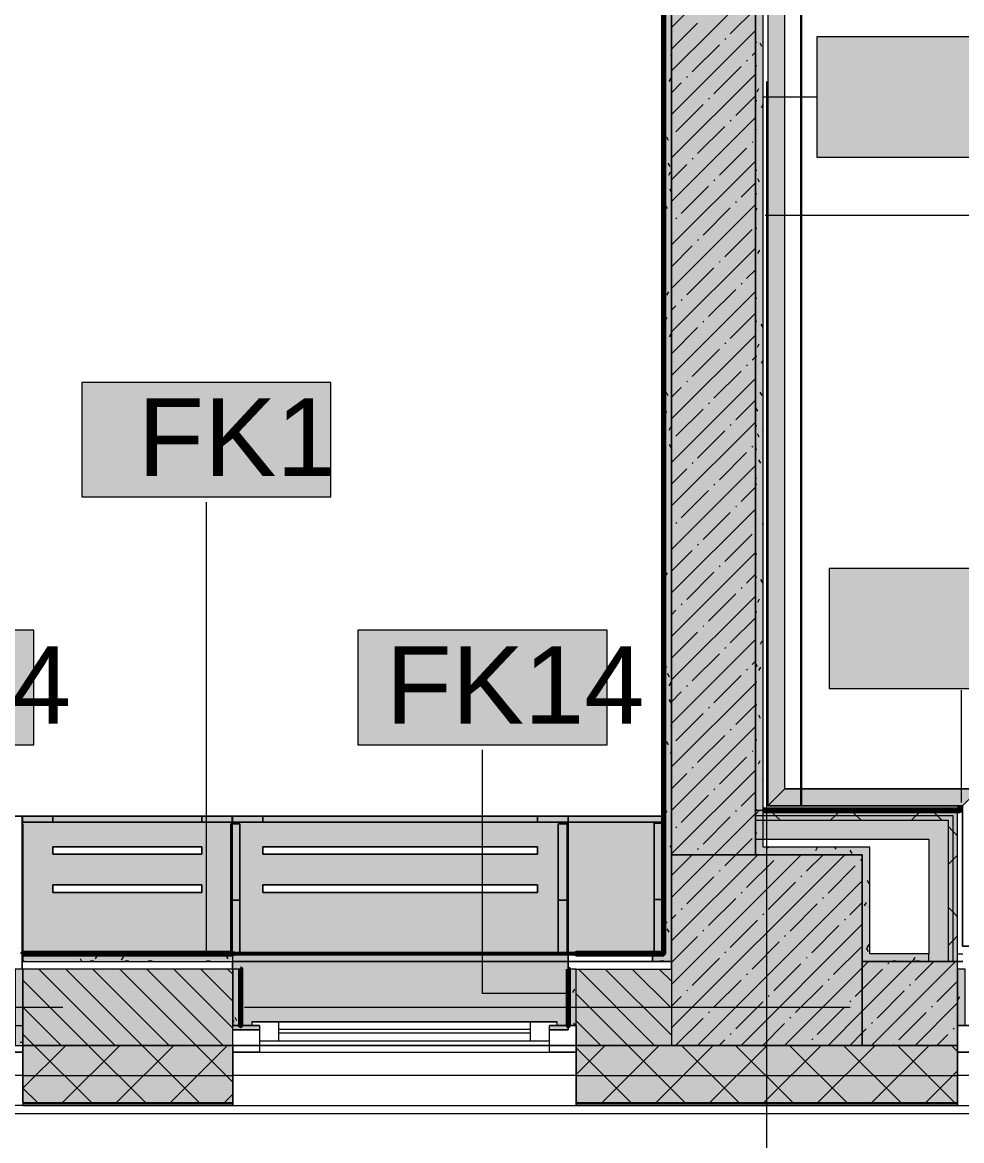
# Model space of a CAD drawing. Header units: millimetres. Extents: x -3817 to 677485, y -22715 to 103890.
# Drawn here: x 63952 to 66414, y 1562 to 4494 of the extents above; entities that cross this region are included whole.
import ezdxf

# ---------------------------------------------------------------- set-up
doc = ezdxf.new("R2010")
doc.units = ezdxf.units.MM
doc.layers.add('PDF _Геометрия', color=7, linetype='Continuous', true_color=0x1d1d1d)
doc.layers.add('PDF _Сплошная заливка', color=7, linetype='Continuous', true_color=0xffffff)
doc.layers.add('PDF _Текст', color=7, linetype='Continuous')
doc.styles.add('PDF GOST-Common', font='arial.ttf')

msp = doc.modelspace()

# ---------------------------------------------------------------- hatches: boundary and pattern name
at = {"layer": 'PDF _Сплошная заливка', "transparency": 33554559}
for points in [[(65633.3, 2051.3), (65653.3, 2051.3), (65653.3, 9591.3), (65633.3, 9591.3), (65633.3, 2052.4)], [(65653.3, 2311.3), (65873.3, 2311.3), (65873.3, 9311.3), (65653.3, 9311.3), (65653.3, 3277)], [(66390.8, 2401.9), (66390.8, 2414.3), (65873.3, 2414.3), (65873.3, 2401.9), (66378.3, 2401.9)], [(66173.3, 2311.3), (66173.3, 2331.3), (65873.3, 2331.3), (65873.3, 2311.3), (66153.3, 2311.3)], [(65653.3, 1811.3), (66153.3, 1811.3), (66153.3, 2311.3), (65653.3, 2311.3), (65653.3, 2146.7)]]:
    msp.add_hatch(color=256, dxfattribs=at).paths.add_polyline_path(points)
at = {"layer": 'PDF _Сплошная заливка', "true_color": 0xd7cdc4, "transparency": 33554559}
for points in [[(65905.8, 2439.3), (65950.8, 2484.3), (65950.8, 9233.9), (65905.8, 9278.9), (65905.8, 3277)], [(65979.1, 2439.3), (66415.8, 2439.3), (66460.8, 2484.3), (65950.8, 2484.3), (65905.8, 2439.3)]]:
    msp.add_hatch(color=254, dxfattribs=at).paths.add_polyline_path(points)
at = {"layer": 'PDF _Сплошная заливка', "true_color": 0xeae6de, "transparency": 33554559}
h = msp.add_hatch(color=254, dxfattribs=at)
h.paths.add_polyline_path([(63951.8, 2052.4), (64502, 2052.4), (64502, 2412.3), (63951.8, 2412.3), (63951.8, 2146.7)], flags=0)
h.paths.add_polyline_path([(64422, 2212.3), (64031.8, 2212.3), (64031.8, 2232.3), (64422, 2232.3)], flags=0)
h.paths.add_polyline_path([(64031.8, 2312.3), (64031.8, 2332.3), (64422, 2332.3), (64422, 2312.3)], flags=0)
h = msp.add_hatch(color=254, dxfattribs=at)
h.paths.add_polyline_path([(64502, 2052.4), (65382.3, 2052.4), (65382.3, 2412.3), (64502, 2412.3), (64502, 2146.7)], flags=0)
h.paths.add_polyline_path([(64582, 2212.3), (64582, 2232.3), (65302.5, 2232.3), (65302.5, 2212.3), (65237, 2212.3)], flags=0)
h.paths.add_polyline_path([(64582, 2312.3), (64582, 2332.3), (65302.5, 2332.3), (65302.5, 2312.3), (65237, 2312.3)], flags=0)
for points in [[(65382.3, 2052.4), (65632.3, 2052.4), (65632.3, 2412.3), (65382.3, 2412.3), (65382.3, 2146.7)], [(64524.3, 1852.3), (64573.3, 1852.3), (64573.3, 1863.3), (64553.3, 1863.3), (64553.3, 1873.4), (65353.3, 1873.4), (65353.3, 1863.3), (65333.3, 1863.3), (65333.3, 1852.3), (65382.3, 1852.3), (65382.3, 2052.4), (64503.3, 2051.3), (64503.3, 2011.3), (64524.3, 2011.3), (64523.3, 1863.3), (64503.3, 1863.3), (64503.3, 1852.3), (64523.3, 1852.3)]]:
    msp.add_hatch(color=254, dxfattribs=at).paths.add_polyline_path(points)
at = {"layer": 'PDF _Сплошная заливка', "true_color": 0xe7e7e7, "transparency": 33554559}
msp.add_hatch(color=254, dxfattribs=at).paths.add_polyline_path([(66378.3, 2351.8), (66378.3, 2401.9), (65873.3, 2401.9), (65873.3, 2351.8), (66328.3, 2351.8)])
at = {"layer": 'PDF _Сплошная заливка', "transparency": 33554559}
h = msp.add_hatch(color=256, dxfattribs=at)
h.paths.add_polyline_path([(64503.3, 2031.3), (64503.3, 2051.3), (63953.3, 2051.3), (63953.3, 2031.3), (64494.8, 2031.3)], flags=0)
h.paths.add_polyline_path([(65653.3, 2031.3), (65653.3, 2051.3), (65603.3, 2051.3), (65603.3, 2031.3)], flags=0)
h = msp.add_hatch(color=256, dxfattribs=at)
h.paths.add_polyline_path([(66153.3, 1811.3), (66403.3, 1811.3), (66403.3, 2031.3), (66153.3, 2031.3)], flags=0)
h.paths.add_polyline_path([(67303.3, 1811.3), (70903.3, 1811.3), (70903.3, 2031.3), (67303.3, 2031.3)], flags=0)
h.paths.add_polyline_path([(72103.3, 1811.3), (72103.3, 2031.3), (71803.3, 2031.3), (71803.3, 1811.3), (71916.6, 1811.3)], flags=0)
h = msp.add_hatch(color=256, dxfattribs=at)
h.paths.add_polyline_path([(65653.3, 1811.3), (65653.3, 2011.3), (65403.3, 2011.3), (65403.3, 1811.3)], flags=0)
h.paths.add_polyline_path([(53553.3, 1811.3), (53553.3, 2011.3), (52653.3, 2011.3), (52653.3, 1811.3), (53362, 1811.3)], flags=0)
h.paths.add_polyline_path([(57153.3, 1811.3), (57403.3, 1811.3), (57403.3, 2011.3), (57153.3, 2011.3), (57153.3, 1878)], flags=0)
h.paths.add_polyline_path([(64494.8, 1811.3), (64503.3, 1811.3), (64503.3, 2011.3), (63953.3, 2011.3), (63953.3, 1811.3)], flags=0)
h.paths.add_polyline_path([(59503.3, 1811.3), (60253.3, 1811.3), (60253.3, 2011.3), (59503.3, 2011.3)], flags=0)
h.paths.add_polyline_path([(61653.3, 1811.3), (61853.3, 1811.3), (61853.3, 2011.3), (61653.3, 2011.3), (61653.3, 1868.5)], flags=0)
h.paths.add_polyline_path([(50014.8, 1811.3), (50014.8, 2011.3), (49303.3, 2011.3), (49303.3, 1811.3)], flags=0)
h.paths.add_polyline_path([(52153.3, 1811.3), (52153.3, 2011.3), (52139.8, 2011.3), (52139.8, 1811.3)], flags=0)
h.paths.add_polyline_path([(48403.3, 1811.3), (48403.3, 2011.3), (48153.3, 2011.3), (48153.3, 1811.3), (48166.8, 1811.3)], flags=0)
h = msp.add_hatch(color=256, dxfattribs=at)
h.paths.add_polyline_path([(74223.3, 1661.3), (75943.3, 1661.3), (75943.3, 1811.3), (74223.3, 1811.3)], flags=0)
h.paths.add_polyline_path([(71803.3, 1661.3), (72523.3, 1661.3), (72523.3, 1811.3), (71803.3, 1811.3)], flags=0)
h.paths.add_polyline_path([(70903.3, 1661.3), (70903.3, 1811.3), (67303.3, 1811.3), (67303.3, 1661.3), (69690.1, 1661.3)], flags=0)
h.paths.add_polyline_path([(61853.3, 1661.3), (61853.3, 1811.3), (61153.3, 1811.3), (61153.3, 1661.3), (61526.1, 1661.3)], flags=0)
h.paths.add_polyline_path([(57403.3, 1661.3), (57403.3, 1811.3), (56653.3, 1811.3), (56653.3, 1661.3), (57153.3, 1661.3)], flags=0)
h.paths.add_polyline_path([(63953.3, 1661.3), (64503.3, 1661.3), (64503.3, 1811.3), (63953.3, 1811.3)], flags=0)
h.paths.add_polyline_path([(60041.7, 1661.3), (60253.3, 1661.3), (60253.3, 1811.3), (59503.3, 1811.3), (59503.3, 1661.3)], flags=0)
h.paths.add_polyline_path([(65653.3, 1661.3), (66403.3, 1661.3), (66403.3, 1811.3), (65403.3, 1811.3), (65403.3, 1661.3)], flags=0)
h.paths.add_polyline_path([(48153.3, 1661.3), (48403.3, 1661.3), (48403.3, 1811.3), (47653.3, 1811.3), (47653.3, 1661.3)], flags=0)
h.paths.add_polyline_path([(49303.3, 1661.3), (50014.8, 1661.3), (50014.8, 1811.3), (49303.3, 1811.3)], flags=0)
h.paths.add_polyline_path([(52619.9, 1661.3), (53553.3, 1661.3), (53553.3, 1811.3), (52114.8, 1811.3), (52114.8, 1661.3)], flags=0)
h.paths.add_polyline_path([(44455.9, 1661.3), (44553.3, 1661.3), (44553.3, 1811.3), (42980.8, 1811.3), (42980.8, 1661.3), (43773.3, 1661.3)], flags=0)
h.paths.add_polyline_path([(40183.3, 1661.3), (40880.8, 1661.3), (40880.8, 1811.3), (40183.3, 1811.3)], flags=0)
h.paths.add_polyline_path([(39283.3, 1661.3), (39283.3, 1811.3), (38985.9, 1811.3), (38985.9, 1661.3)], flags=0)

# ---------------------------------------------------------------- linework, layer by layer
at = {"layer": 'PDF _Геометрия', "color": 9, "lineweight": 9, "true_color": 0xc0c0c0}
for points in [[(65603.3, 2051.3), (65603.3, 2031.3), (65653.3, 2031.3), (65653.3, 2051.3), (65653.3, 9591.3), (65633.3, 9591.3), (64353.3, 9591.3), (64353.3, 9571.4), (64353.3, 9591.3), (63153.3, 9591.3)], [(65893.3, 2427.8), (65893.3, 9291.4), (66153.3, 9291.4), (66173.3, 9291.4), (66173.3, 9571.4), (66153.3, 9571.4), (66153.3, 9311.3), (65873.3, 9311.3), (65873.3, 9291.4), (65873.3, 2463.9), (65873.3, 9291.4), (65873.3, 9311.3), (65653.3, 9311.3), (65653.3, 2311.3), (65873.3, 2311.3), (66153.3, 2311.3), (66153.3, 2031.3), (66173.3, 2031.3), (66328.3, 2031.3), (66403.3, 2031.3)], [(66403.3, 2011.3), (66403.3, 2031.3), (66417.3, 2031.3), (66403.3, 2031.3), (66403.3, 2351.8), (66403.3, 2414.3), (66403.3, 2426.9), (65873.3, 2426.9), (65873.3, 2351.8), (66328.3, 2351.8), (66328.3, 2051.3), (66173.3, 2051.3), (66173.3, 2311.3), (66173.3, 2331.3), (65893.3, 2331.3), (65893.3, 2426.9)], [(63951.8, 2031.3), (64502.3, 2031.3)], [(63953.3, 1661.3), (63953.3, 1811.3), (63953.3, 1653.3), (64503.3, 1653.3), (64503.3, 1811.3), (65403.3, 1811.3), (65403.3, 2011.3), (65653.3, 2011.3), (65653.3, 2031.3), (65382.3, 2031.3), (65603.3, 2031.3), (65603.3, 2051.3), (65633.3, 2051.3)], [(63953.3, 2031.3), (63953.3, 2051.3)], [(65403.3, 1811.3), (64503.3, 1811.3), (64503.3, 1653.3), (65403.3, 1653.3), (65403.3, 1811.3), (65403.3, 1653.3), (66403.3, 1653.3), (66403.3, 1811.3), (66403.3, 2031.3), (66153.3, 2031.3), (66153.3, 1811.3), (65683.3, 1811.3)], [(65382.3, 2051.3), (65403.3, 2051.3)], [(66403.3, 2051.3), (66417.3, 2051.3)], [(64503.3, 1811.3), (64503.3, 2011.3), (63953.3, 2011.3), (63953.3, 1811.3)], [(66403.3, 1863.3), (66403.3, 1811.3), (66403.3, 1653.3), (67303.3, 1653.3), (67303.3, 1811.3), (67303.3, 1653.3), (70903.3, 1653.3), (70903.3, 1811.3), (70903.3, 1653.3), (71803.3, 1653.3), (71803.3, 1811.3), (71803.3, 1653.3), (72523.3, 1653.3), (72523.3, 1811.3), (72523.3, 1631.4), (38518.4, 1631.4)], [(63953.3, 1653.3), (61853.3, 1653.3)]]:
    msp.add_lwpolyline(points, dxfattribs=at)
at = {"layer": 'PDF _Геометрия', "color": 231, "lineweight": 70, "true_color": 0xff80c0}
for points in [[(65632.3, 9570.4), (65632.3, 2052.4), (65403.3, 2052.4), (65403.3, 2051.3), (65633.3, 2051.3)], [(65893.3, 2426.9), (66408.8, 2426.9), (66408.8, 2427.8), (65893.3, 2427.8)]]:
    msp.add_lwpolyline(points, dxfattribs=at)
at = {"layer": 'PDF _Геометрия', "color": 231, "lineweight": 9, "true_color": 0xff80c0}
for points in [[(65633.3, 2051.3), (65633.3, 2052.4), (65633.3, 9571.4), (65632.3, 9571.4)], [(65893.3, 2427.8), (65893.3, 2426.9)]]:
    msp.add_lwpolyline(points, dxfattribs=at)
at = {"layer": 'PDF _Геометрия', "color": 7, "lineweight": 9}
for points in [[(65633.3, 9571.4), (65633.3, 2052.4)], [(66460.8, 2484.3), (65950.8, 2484.3), (65950.8, 9233.9), (65905.8, 9278.9), (65905.8, 2439.3), (66415.8, 2439.3)], [(65950.8, 2484.3), (65950.8, 9233.9), (66230.8, 9233.9), (66185.8, 9278.9), (65905.8, 9278.9), (65905.8, 2439.3)], [(65893.3, 4298.5), (66034.5, 4298.5)], [(65898.8, 3988.3), (66957.5, 3988.3)], [(64434.2, 2051.9), (64434.2, 3235.6)], [(66413.5, 2447.8), (66413.5, 2742.5)], [(65376.5, 1947.5), (65157.9, 1947.5), (65157.9, 2585.8)], [(66403.8, 2439.3), (66403.8, 2427.8), (66415.8, 2427.8)], [(65873.3, 2414.3), (66390.8, 2414.3), (66390.8, 2401.9), (66390.8, 2351.8), (66390.8, 2031.3)], [(65873.3, 2401.9), (66378.3, 2401.9), (66378.3, 2351.8), (66378.3, 2031.3)], [(66328.3, 2031.3), (66328.3, 2051.3)], [(63953.3, 1732.3), (64503.3, 1732.3)], [(65403.3, 1732.3), (66403.3, 1732.3)], [(63953.3, 1661.3), (64503.3, 1661.3)], [(63953.3, 1658.4), (64503.3, 1658.4)], [(65403.3, 1661.3), (66403.3, 1661.3)], [(65403.3, 1658.4), (66403.3, 1658.4)]]:
    msp.add_lwpolyline(points, dxfattribs=at)
at = {"layer": 'PDF _Геометрия', "color": 231, "lineweight": 30, "true_color": 0xff80c0}
msp.add_lwpolyline([(67303.3, 2156.3), (68508.3, 2156.3), (68508.3, 5551.3), (67203.3, 5551.3), (67203.3, 9471.3), (66273.3, 9471.3), (66273.3, 9191.4), (65993.3, 9191.4), (65993.3, 2437.9)], dxfattribs=at)
at = {"layer": 'PDF _Геометрия', "lineweight": 9}
for points in [[(65653.3, 4480.2), (65873.3, 4700.2)], [(65653.3, 4366.2), (65873.3, 4586.2)], [(65807.3, 4463.2), (65873.3, 4529.1)], [(65653.3, 4423.2), (65721.8, 4491.7)], [(65653.3, 4252.1), (65873.3, 4472.1)], [(65707.5, 4363.4), (65778.8, 4434.7)], [(65793.1, 4448.9), (65795.4, 4451.3)], [(65864.4, 4406.2), (65873.3, 4415.1)], [(65764.6, 4306.4), (65835.8, 4377.7)], [(65850.1, 4391.9), (65852.5, 4394.3)], [(65653.3, 4138.1), (65873.3, 4358.1)], [(65693.3, 4349.2), (65695.6, 4351.5)], [(65653.3, 4309.1), (65679, 4334.9)], [(65750.3, 4292.1), (65752.7, 4294.5)], [(65821.6, 4249.4), (65873.3, 4301)], [(65664.8, 4206.6), (65736, 4277.9)], [(65653.3, 4024), (65873.3, 4244)], [(65807.3, 4235.1), (65809.7, 4237.5)], [(65721.8, 4149.6), (65793.1, 4220.8)], [(65778.8, 4092.5), (65850.1, 4163.8)], [(65864.4, 4178.1), (65866.7, 4180.4)], [(65707.5, 4135.3), (65709.9, 4137.7)], [(65653.3, 3910), (65873.3, 4130)], [(65653.3, 4081), (65693.3, 4121.1)], [(65764.6, 4078.3), (65766.9, 4080.7)], [(65679, 3992.7), (65750.3, 4064)], [(65835.8, 4035.5), (65873.3, 4072.9)], [(65821.6, 4021.3), (65824, 4023.6)], [(65653.3, 3795.9), (65873.3, 4015.9)], [(65736, 3935.7), (65807.3, 4007)], [(65664.8, 3978.5), (65667.1, 3980.9)], [(65793.1, 3878.7), (65864.4, 3950)], [(65653.3, 3852.9), (65707.5, 3907.2)], [(65653.3, 3681.9), (65873.3, 3901.9)], [(65721.8, 3921.5), (65724.2, 3923.8)], [(65693.3, 3778.9), (65764.6, 3850.2)], [(65778.8, 3864.4), (65781.2, 3866.8)], [(65850.1, 3821.7), (65873.3, 3844.8)], [(65653.3, 3567.8), (65873.3, 3787.8)], [(65750.3, 3721.9), (65821.6, 3793.2)], [(65835.8, 3807.4), (65838.2, 3809.8)], [(65679, 3764.7), (65681.4, 3767)], [(65653.3, 3738.9), (65664.8, 3750.4)], [(65807.3, 3664.9), (65873.3, 3730.8)], [(65736, 3707.6), (65738.4, 3710)], [(65653.3, 3624.8), (65721.8, 3693.4)], [(65653.3, 3453.8), (65873.3, 3673.8)], [(65707.5, 3565.1), (65778.8, 3636.3)], [(65793.1, 3650.6), (65795.4, 3653)], [(65864.4, 3607.8), (65873.3, 3616.7)], [(65764.6, 3508), (65835.8, 3579.3)], [(65850.1, 3593.6), (65852.5, 3595.9)], [(65653.3, 3339.7), (65873.3, 3559.7)], [(65693.3, 3550.8), (65695.6, 3553.2)], [(65653.3, 3510.8), (65679, 3536.6)], [(65750.3, 3493.8), (65752.7, 3496.2)], [(65821.6, 3451), (65873.3, 3502.7)], [(65664.8, 3408.2), (65736, 3479.5)], [(65653.3, 3225.7), (65873.3, 3445.7)], [(65807.3, 3436.8), (65809.7, 3439.1)], [(65721.8, 3351.2), (65793.1, 3422.5)], [(65864.4, 3379.7), (65866.7, 3382.1)], [(65778.8, 3294.2), (65850.1, 3365.5)], [(65653.3, 3111.6), (65873.3, 3331.6)], [(65653.3, 3282.7), (65693.3, 3322.7)], [(65707.5, 3337), (65709.9, 3339.3)], [(65679, 3194.4), (65750.3, 3265.7)], [(65764.6, 3279.9), (65766.9, 3282.3)], [(65835.8, 3237.2), (65873.3, 3274.6)], [(65821.6, 3222.9), (65824, 3225.3)], [(65653.3, 2997.6), (65873.3, 3217.6)], [(65736, 3137.4), (65807.3, 3208.7)], [(65664.8, 3180.1), (65667.1, 3182.5)], [(65793.1, 3080.4), (65864.4, 3151.6)], [(65653.3, 3054.6), (65707.5, 3108.9)], [(65721.8, 3123.1), (65724.2, 3125.5)], [(65653.3, 2883.5), (65873.3, 3103.5)], [(65693.3, 2980.6), (65764.6, 3051.8)], [(65778.8, 3066.1), (65781.2, 3068.5)], [(65850.1, 3023.3), (65873.3, 3046.5)], [(65750.3, 2923.5), (65821.6, 2994.8)], [(65835.8, 3009.1), (65838.2, 3011.4)], [(65653.3, 2769.5), (65873.3, 2989.5)], [(65679, 2966.3), (65681.4, 2968.7)], [(65653.3, 2940.5), (65664.8, 2952)], [(65807.3, 2866.5), (65873.3, 2932.4)], [(65736, 2909.3), (65738.4, 2911.7)], [(65653.3, 2826.5), (65721.8, 2895)], [(65653.3, 2655.4), (65873.3, 2875.4)], [(65793.1, 2852.3), (65795.4, 2854.6)], [(65707.5, 2766.7), (65778.8, 2838)], [(65864.4, 2809.5), (65873.3, 2818.4)], [(65850.1, 2795.2), (65852.5, 2797.6)], [(65653.3, 2541.4), (65873.3, 2761.4)], [(65764.6, 2709.7), (65835.8, 2781)], [(65653.3, 2712.4), (65679, 2738.2)], [(65693.3, 2752.5), (65695.6, 2754.8)], [(65750.3, 2695.4), (65752.7, 2697.8)], [(65821.6, 2652.7), (65873.3, 2704.3)], [(65664.8, 2609.9), (65736, 2681.2)], [(65653.3, 2427.3), (65873.3, 2647.3)], [(65807.3, 2638.4), (65809.7, 2640.8)], [(65721.8, 2552.9), (65793.1, 2624.2)], [(65864.4, 2581.4), (65866.7, 2583.8)], [(65778.8, 2495.9), (65850.1, 2567.1)], [(65653.3, 2313.3), (65873.3, 2533.3)], [(65653.3, 2484.3), (65693.3, 2524.4)], [(65707.5, 2538.6), (65709.9, 2541)], [(65679, 2396.1), (65750.3, 2467.3)], [(65764.6, 2481.6), (65766.9, 2484)], [(65835.8, 2438.8), (65873.3, 2476.3)], [(65653.3, 2199.2), (65765.4, 2311.3), (65873.3, 2419.2)], [(65736, 2339), (65807.3, 2410.3)], [(65821.6, 2424.6), (65824, 2426.9)], [(65873.3, 2416.8), (65883.3, 2426.9)], [(65938, 2401.9), (65925.5, 2414.3), (65913, 2426.9)], [(66070.4, 2401.9), (66082.9, 2414.3), (66095.4, 2426.9)], [(66150.1, 2401.9), (66137.6, 2414.3), (66125.1, 2426.9)], [(66282.6, 2401.9), (66295.1, 2414.3), (66307.6, 2426.9)], [(66362.2, 2401.9), (66349.7, 2414.3), (66337.2, 2426.9)], [(65664.8, 2381.8), (65667.1, 2384.2)], [(66403.3, 2360.8), (66390.8, 2373.3), (66378.3, 2385.8)], [(65793.1, 2282), (65822.4, 2311.3), (65864.4, 2353.3)], [(65721.8, 2324.8), (65724.2, 2327.1)], [(65653.3, 2085.2), (65879.4, 2311.3)], [(65653.3, 1971.1), (65993.5, 2311.3)], [(65653.3, 1857.1), (66107.5, 2311.3)], [(65653.3, 2256.3), (65707.5, 2310.5)], [(65850.1, 2225), (65921.4, 2296.3)], [(65935.6, 2310.5), (65936.5, 2311.3)], [(66006.9, 2267.8), (66050.5, 2311.3)], [(66149.5, 2296.3), (66151.8, 2298.6)], [(66378.3, 2285.4), (66390.8, 2297.9), (66403.3, 2310.4)], [(65778.8, 2267.8), (65781.2, 2270.1)], [(66063.9, 2210.7), (66135.2, 2282)], [(65693.3, 2182.2), (65764.6, 2253.5)], [(65721.6, 1811.3), (66153.3, 2243)], [(65907.1, 2168), (65978.4, 2239.2)], [(65992.7, 2253.5), (65995, 2255.9)], [(65835.8, 2210.7), (65838.2, 2213.1)], [(65679, 2168), (65681.4, 2170.3)], [(65750.3, 2125.2), (65821.6, 2196.5)], [(65964.1, 2110.9), (66035.4, 2182.2)], [(66049.7, 2196.5), (66052.1, 2198.8)], [(66121, 2153.7), (66153.3, 2186)], [(66403.3, 2148.7), (66390.8, 2161.2), (66378.3, 2173.7)], [(65653.3, 2142.2), (65664.8, 2153.7)], [(65892.9, 2153.7), (65895.2, 2156.1)], [(66106.7, 2139.4), (66109.1, 2141.8)], [(65736, 2110.9), (65738.4, 2113.3)], [(65807.3, 2068.2), (65878.6, 2139.4)], [(65835.6, 1811.3), (66153.3, 2129)], [(66021.2, 2053.9), (66092.4, 2125.2)], [(65653.3, 2028.2), (65721.8, 2096.7)], [(65864.4, 2011.1), (65935.6, 2082.4)], [(65949.9, 2096.7), (65952.3, 2099.1)], [(66378.3, 2073.3), (66390.8, 2085.8), (66403.3, 2098.3)], [(65793.1, 2053.9), (65795.4, 2056.3)], [(66078.2, 1996.9), (66149.5, 2068.2)], [(65707.5, 1968.4), (65778.8, 2039.7)], [(65921.4, 1954.1), (65992.7, 2025.4)], [(65949.7, 1811.3), (66153.3, 2014.9), (66169.7, 2031.3)], [(66006.9, 2039.7), (66009.3, 2042)], [(66063.7, 1811.3), (66153.3, 1900.9), (66283.7, 2031.3)], [(66177.8, 1811.3), (66397.8, 2031.3)], [(66220.8, 2025.4), (66223.1, 2027.8)], [(66292, 1982.6), (66340.8, 2031.3)], [(64195, 1811.3), (63995, 2011.3)], [(64415.7, 1661.3), (64265.7, 1811.3), (64065.7, 2011.3)], [(64336.4, 1811.3), (64136.4, 2011.3)], [(64503.3, 1715.2), (64407.1, 1811.3), (64207.1, 2011.3)], [(64477.8, 1811.3), (64277.8, 2011.3)], [(64503.3, 1856.6), (64348.6, 2011.3)], [(64503.3, 1927.4), (64419.3, 2011.3)], [(64503.3, 1998.1), (64490, 2011.3)], [(65609.2, 1811.3), (65409.2, 2011.3)], [(65653.3, 1838), (65479.9, 2011.3)], [(65653.3, 1908.7), (65550.6, 2011.3)], [(65653.3, 1979.4), (65621.3, 2011.3)], [(65850.1, 1996.9), (65852.5, 1999.3)], [(66135.2, 1939.9), (66153.3, 1957.9), (66206.5, 2011.1)], [(64274.3, 1661.3), (64124.3, 1811.3), (63953.3, 1982.4)], [(65764.6, 1911.3), (65835.8, 1982.6)], [(65978.4, 1897.1), (66049.7, 1968.4)], [(66063.9, 1982.6), (66066.3, 1985)], [(66277.8, 1968.4), (66280.2, 1970.7)], [(66349.1, 1925.6), (66403.3, 1979.8)], [(65688.5, 1661.3), (65538.5, 1811.3), (65403.3, 1946.6)], [(65653.3, 1914.1), (65679, 1939.9)], [(65693.3, 1954.1), (65695.6, 1956.5)], [(65907.1, 1939.9), (65909.5, 1942.2)], [(66192.2, 1882.8), (66263.5, 1954.1)], [(64053.6, 1811.3), (63953.3, 1911.7)], [(65821.6, 1854.3), (65892.9, 1925.6)], [(66035.4, 1840.1), (66106.7, 1911.3)], [(66121, 1925.6), (66123.3, 1928)], [(66291.8, 1811.3), (66403.3, 1922.8)], [(66334.8, 1911.3), (66337.2, 1913.7)], [(65664.8, 1811.6), (65736, 1882.8)], [(65750.3, 1897.1), (65752.7, 1899.5)], [(65964.1, 1882.8), (65966.5, 1885.2)], [(66249.3, 1825.8), (66320.5, 1897.1)], [(65467.8, 1811.3), (65403.3, 1875.9)], [(65892.7, 1811.3), (65949.9, 1868.6)], [(66120.8, 1811.3), (66153.3, 1843.9), (66163.7, 1854.3)], [(66178, 1868.6), (66180.4, 1871)], [(66391.8, 1854.3), (66394.2, 1856.7)], [(64132.9, 1661.3), (63982.9, 1811.3), (63953.3, 1841)], [(65778.6, 1811.3), (65793.1, 1825.8)], [(65807.3, 1840.1), (65809.7, 1842.4)], [(66021.2, 1825.8), (66023.5, 1828.2)], [(66348.9, 1811.3), (66377.6, 1840.1)], [(63953.3, 1698.9), (64065.7, 1811.3)], [(64057.1, 1661.3), (64207.1, 1811.3)], [(64198.6, 1661.3), (64348.6, 1811.3)], [(64340, 1661.3), (64490, 1811.3)], [(65403.3, 1734.7), (65479.9, 1811.3)], [(65547.1, 1661.3), (65403.3, 1805.2)], [(65471.4, 1661.3), (65621.3, 1811.3)], [(65612.8, 1661.3), (65762.8, 1811.3)], [(65829.9, 1661.3), (65679.9, 1811.3)], [(65754.2, 1661.3), (65904.2, 1811.3)], [(65971.4, 1661.3), (65821.4, 1811.3)], [(65895.6, 1661.3), (66045.6, 1811.3)], [(66112.8, 1661.3), (65962.8, 1811.3)], [(66006.7, 1811.3), (66006.9, 1811.6)], [(66037, 1661.3), (66187, 1811.3)], [(66254.2, 1661.3), (66104.2, 1811.3)], [(66178.5, 1661.3), (66328.5, 1811.3)], [(66235, 1811.6), (66237.4, 1813.9)], [(66395.6, 1661.3), (66245.6, 1811.3)], [(66403.3, 1795.1), (66387, 1811.3)], [(66319.9, 1661.3), (66403.3, 1744.7)], [(63991.5, 1661.3), (63953.3, 1699.5)], [(64481.4, 1661.3), (64503.3, 1683.2)], [(65405.7, 1661.3), (65403.3, 1663.8)]]:
    msp.add_lwpolyline(points, dxfattribs=at)
at = {"layer": 'PDF _Геометрия', "color": 253, "lineweight": 9, "true_color": 0x9b9b9b}
for points in [[(65873.3, 4441.2), (65876.8, 4441.2)], [(65890.4, 4430.4), (65885.4, 4439.1)], [(65653.3, 4411.1), (65650.4, 4406.1)], [(65873.3, 4380.2), (65876.8, 4380.2)], [(65651.3, 4346.8), (65646.3, 4338.1)], [(65881.8, 4319.3), (65876.8, 4310.6)], [(65873.3, 4288.8), (65876.8, 4288.8)], [(65893, 4277.7), (65888, 4269)], [(65653.3, 4231.5), (65651.9, 4233.9)], [(65876.3, 4211), (65873.3, 4216.2)], [(65645.8, 4183.5), (65640.8, 4192.2)], [(65649.9, 4115.5), (65644.8, 4124.2)], [(65873.3, 4105.9), (65876.8, 4105.9)], [(65650.2, 4101.1), (65645.2, 4092.3)], [(65884.4, 4074.9), (65879.4, 4083.7)], [(65653.3, 4048.7), (65648.9, 4056.2)], [(65873.3, 4045), (65876.8, 4045)], [(65642.8, 4005.8), (65637.8, 4014.5)], [(65876.7, 4005.5), (65873.3, 3999.7)], [(65873.3, 3953.5), (65876.8, 3953.5)], [(65635.7, 3896.2), (65633.3, 3900.4)], [(65638, 3897), (65633.3, 3888.8)], [(65883.7, 3895.9), (65878.7, 3887.2)], [(65639.8, 3828.1), (65634.8, 3836.8)], [(65645.1, 3787.3), (65640, 3778.6)], [(65873.3, 3770.6), (65876.8, 3770.6)], [(65641, 3719.3), (65636, 3710.5)], [(65873.3, 3709.7), (65876.8, 3709.7)], [(65893.3, 3693.9), (65888.7, 3701.9)], [(65652.1, 3677.6), (65647.1, 3668.9)], [(65882.6, 3650.1), (65877.6, 3641.4)], [(65873.3, 3618.2), (65876.8, 3618.2)], [(65893.3, 3607.6), (65888.8, 3599.8)], [(65893.3, 3633), (65892.8, 3633.8)], [(65645, 3514.4), (65640, 3523.1)], [(65890.7, 3515.4), (65885.7, 3524.2)], [(65639.9, 3473.5), (65634.9, 3464.8)], [(65879.6, 3473.8), (65874.5, 3482.5)], [(65651, 3431.9), (65646, 3423.2)], [(65873.3, 3435.3), (65876.8, 3435.3)], [(65883.6, 3405.8), (65878.6, 3414.5)], [(65893.3, 3424.7), (65891.7, 3422.1)], [(65653.2, 3378.3), (65648.1, 3387)], [(65873.3, 3374.4), (65876.8, 3374.4)], [(65887.7, 3337.7), (65882.7, 3346.5)], [(65876.6, 3296.1), (65873.3, 3301.8)], [(65873.3, 3282.9), (65876.8, 3282.9)], [(65873.4, 3268.3), (65873.3, 3268.1)], [(65639, 3158.9), (65634, 3167.7)], [(65893.3, 3180.9), (65890.7, 3176.3)], [(65634.7, 3159.8), (65633.3, 3157.2)], [(65873.6, 3118.4), (65873.3, 3119)], [(65873.3, 3100.1), (65876.8, 3100.1)], [(65641.8, 3050.1), (65636.8, 3041.4)], [(65873.3, 3039.1), (65876.8, 3039.1)], [(65892.9, 3024), (65887.9, 3032.7)], [(65883.4, 2981), (65878.4, 2972.2)], [(65873.3, 2947.7), (65876.8, 2947.7)], [(65890.5, 2871.3), (65885.5, 2862.6)], [(65640.7, 2804.3), (65635.7, 2795.6)], [(65648.3, 2777.1), (65643.2, 2785.9)], [(65878.8, 2804.6), (65873.7, 2813.3)], [(65886.4, 2803.3), (65881.4, 2794.5)], [(65651.8, 2762.7), (65646.8, 2754)], [(65873.3, 2764.8), (65876.8, 2764.8)], [(65893.3, 2754.1), (65892.5, 2752.9)], [(65652.4, 2709.1), (65647.3, 2717.8)], [(65873.3, 2703.8), (65876.8, 2703.8)], [(65886.9, 2668.6), (65881.9, 2677.3)], [(65653.3, 2646.6), (65651.4, 2649.8)], [(65873.3, 2612.4), (65876.8, 2612.4)], [(65645.3, 2599.4), (65640.3, 2608.2)], [(65653.3, 2582.3), (65649.8, 2576.3)], [(65634.1, 2557.8), (65633.3, 2559.3)], [(65885.3, 2557.5), (65880.3, 2548.8)], [(65638.2, 2489.8), (65633.3, 2498.3)], [(65893.3, 2510.3), (65891.5, 2507.2)], [(65642.3, 2421.7), (65637.3, 2430.5)], [(65873.3, 2429.5), (65876.8, 2429.5)], [(65873.3, 2368.6), (65876.8, 2368.6)], [(65653.3, 2338.4), (65648.7, 2330.6)], [(65907.3, 2328.4), (65905.6, 2331.3)], [(66035.5, 2330), (66030.5, 2321.3)], [(66085.1, 2325.4), (66081.6, 2331.3)], [(66126.7, 2314.3), (66121.7, 2323)], [(66171.5, 2277.1), (66173.3, 2277.1)], [(66172.4, 2235.1), (66167.4, 2243.8)], [(66163.4, 2185.8), (66158.4, 2177.1)], [(66171.5, 2185.7), (66173.3, 2185.7)], [(66173.3, 2172.6), (66171.5, 2175.7)], [(65641.5, 2135.2), (65636.5, 2126.5)], [(65647.5, 2108), (65642.4, 2116.7)], [(66169.4, 2057.4), (66164.4, 2066.1)], [(66170.5, 2076.1), (66165.5, 2067.4)], [(63953.3, 2033.3), (63956.5, 2033.3)], [(64107.9, 2031.3), (64104.1, 2038)], [(64129.3, 2033.3), (64139.4, 2033.3)], [(64147.8, 2047.3), (64142.7, 2038.6)], [(64215.8, 2043.2), (64210.8, 2034.5)], [(64220.8, 2033.3), (64230.8, 2033.3)], [(64281.7, 2033.3), (64291.8, 2033.3)], [(64431.6, 2051.3), (64430.1, 2048.7)], [(64434.1, 2033.3), (64444.2, 2033.3)], [(64449.3, 2049.7), (64448.3, 2051.3)], [(64490.9, 2038.6), (64485.9, 2047.3)], [(65609.9, 2051.1), (65609.8, 2051.3)], [(65622.9, 2033.3), (65632.9, 2033.3)], [(66232.5, 2033.3), (66242.5, 2033.3)], [(66291.3, 2041.5), (66286.3, 2032.8)], [(66293.4, 2033.3), (66303.5, 2033.3)], [(66328.3, 2044.5), (66327.9, 2044)], [(64503.3, 2002.8), (64505.2, 2002.8)], [(65387.6, 2000.2), (65383.3, 1992.7)], [(65383.3, 1972.3), (65389.1, 1972.3)], [(65398.7, 1958.6), (65393.7, 1949.9)], [(66408.1, 1938.9), (66403.3, 1930.6)], [(63946.5, 1911.3), (63953.3, 1911.3)], [(65383.3, 1911.3), (65389.1, 1911.3)], [(64503.3, 1880.9), (64505.2, 1880.9)], [(64514.3, 1876.1), (64509.3, 1884.8)], [(64506.1, 1875.6), (64503.3, 1870.6)], [(65401.6, 1863.3), (65397.8, 1869.9)], [(63946.5, 1819.9), (63953.3, 1819.9)]]:
    msp.add_lwpolyline(points, dxfattribs=at)
at = {"layer": 'PDF _Геометрия', "color": 7, "lineweight": 9}
for points in [[(66734.5, 4456), (66034.5, 4456), (66034.5, 4140.3), (66734.5, 4140.3)], [(64760.7, 3549.5), (64107.6, 3549.5), (64107.6, 3249.5), (64760.7, 3249.5)], [(66760.5, 3062), (66066.5, 3062), (66066.5, 2746.7), (66760.5, 2746.7)], [(66760.5, 3062), (66066.5, 3062), (66066.5, 2746.7), (66760.5, 2746.7)], [(63981.9, 2899.7), (63328.8, 2899.7), (63328.8, 2599.7), (63981.9, 2599.7)], [(65484.5, 2899.7), (64831.3, 2899.7), (64831.3, 2599.7), (65484.5, 2599.7)], [(65873.3, 2331.3), (65873.3, 2311.3), (65873.3, 2331.3), (65873.3, 2463.9)], [(66415.8, 2439.3), (65905.8, 2439.3), (65950.8, 2484.3), (66460.8, 2484.3), (66460.8, 2071.3), (66415.8, 2071.3), (66460.8, 2071.3), (66460.8, 2484.3), (66415.8, 2439.3), (66415.8, 2071.3)], [(66153.3, 2311.3), (65653.3, 2311.3), (65653.3, 1811.3), (66153.3, 1811.3)], [(64503.3, 1811.3), (63953.3, 1811.3)], [(65683.3, 1811.3), (65403.3, 1811.3)], [(66403.3, 1811.3), (66153.3, 1811.3)]]:
    msp.add_lwpolyline(points, close=True, dxfattribs=at)
at = {"layer": 'PDF _Геометрия', "color": 253, "lineweight": 9, "true_color": 0xaaaaaa}
for points in [[(65903.3, 5.1), (65903.3, 2505.1), (65903.3, 4338.5)], [(63422.6, 1911.3), (64057.6, 1911.3)], [(64533.8, 1911.3), (66121.3, 1911.3)], [(64623.3, 1853.4), (65283.3, 1853.4)], [(65403.3, 1863.3), (65382.3, 1863.3)], [(66473.3, 1863.3), (66403.3, 1863.3)], [(65283.3, 1843.3), (64623.3, 1843.3)], [(61853.3, 1793.4), (63953.3, 1793.4)], [(64503.3, 1793.4), (65403.3, 1793.4)], [(66403.3, 1793.4), (67303.3, 1793.4)]]:
    msp.add_lwpolyline(points, dxfattribs=at)
at = {"layer": 'PDF _Геометрия', "color": 8, "lineweight": 9, "true_color": 0x808080}
for points in [[(63951.8, 2052.4), (63951.8, 2011.3), (63951.8, 2412.3), (61874.2, 2412.3), (63951.8, 2412.3), (64502, 2412.3), (65382.3, 2412.3), (65382.3, 2052.4), (65403.3, 2052.4)], [(63952, 2412.3), (64502, 2412.3), (63952, 2412.3)], [(64032, 2412.3), (64422, 2412.3), (64032, 2412.3)], [(64502.3, 2412.3), (65382.3, 2412.3), (64502.3, 2412.3)], [(64582.3, 2412.3), (65301.9, 2412.3), (64582.3, 2412.3)], [(65632.3, 2412.3), (65382.3, 2412.3), (65632.3, 2412.3)], [(65382.5, 2412.3), (65632.3, 2412.3), (65382.5, 2412.3)], [(64502.3, 2052.4), (65382.3, 2052.4), (65382.3, 2011.3)], [(65382.3, 1863.3), (65382.3, 1852.3), (65333.3, 1852.3), (65382.3, 1852.3), (65382.3, 2052.4)]]:
    msp.add_lwpolyline(points, dxfattribs=at)
for points in [[(63951.8, 2412.3), (63951.8, 2052.4), (64502, 2052.4), (64502, 2412.3)], [(64502, 2412.3), (64502, 2052.4), (65382.3, 2052.4), (65382.3, 2412.3)], [(64031.8, 2312.3), (64031.8, 2332.3), (64422, 2332.3), (64422, 2312.3)], [(64031.8, 2312.3), (64422, 2312.3), (64422, 2332.3), (64031.8, 2332.3)], [(64582, 2312.3), (64582, 2332.3), (65302.5, 2332.3), (65302.5, 2312.3)], [(64582, 2312.3), (65302.5, 2312.3), (65302.5, 2332.3), (64582, 2332.3)], [(64031.8, 2212.3), (64031.8, 2232.3), (64422, 2232.3), (64422, 2212.3)], [(64031.8, 2212.3), (64422, 2212.3), (64422, 2232.3), (64031.8, 2232.3)], [(64582, 2212.3), (64582, 2232.3), (65302.5, 2232.3), (65302.5, 2212.3)], [(64582, 2212.3), (65302.5, 2212.3), (65302.5, 2232.3), (64582, 2232.3)], [(64502.3, 2011), (64502.3, 2031.3)], [(64573.3, 1852.3), (64503.3, 1852.3)]]:
    msp.add_lwpolyline(points, close=True, dxfattribs=at)
at = {"layer": 'PDF _Геометрия', "color": 253, "lineweight": 9, "true_color": 0xaba79f}
for points in [[(63952, 2411.7), (63952, 2396.3)], [(64502.3, 2411.7), (64502.3, 2396.3)], [(63953.3, 2055.7), (63953.3, 2392.4), (63953.3, 2192.3), (63953.3, 2392.4)], [(64498.3, 2060.8), (64498.3, 2392.4), (64498.3, 2192.3), (64498.3, 2392.4)], [(64521.9, 2392.4), (64498.3, 2392.4)], [(64521.9, 2392.4), (64498.3, 2392.4)], [(64522.3, 2052.4), (64522.3, 2392), (64522.3, 2192.3), (64522.3, 2392)], [(65356.3, 2052.4), (65356.3, 2392.4), (65356.3, 2192.3), (65356.3, 2392.4)], [(65380.3, 2392.4), (65356.3, 2392.4)], [(65380.3, 2392.4), (65356.3, 2392.4)], [(65380.3, 2056.9), (65380.3, 2392.4), (65380.3, 2192.3), (65380.3, 2392.4)], [(65608.3, 2053.6), (65608.3, 2393.6), (65608.3, 2193.6), (65608.3, 2393.6)], [(64498.3, 2053.6), (64498.3, 2059.9)], [(65380.3, 2052.7), (65380.3, 2056.4)], [(64503.3, 2052.4), (65382.3, 2052.4)]]:
    msp.add_lwpolyline(points, close=True, dxfattribs=at)
for points in [[(64502, 2052.4), (64502, 2412.3), (64502, 2052.4), (63953.3, 2052.4), (63953.3, 2055.3), (63953.3, 2052.4)], [(64502, 2396.3), (64502, 2412.3)], [(65382.3, 2396.3), (65382.3, 2412.3), (65382.3, 2146.7), (65382.3, 2412.3)], [(65382.5, 2412.3), (65382.5, 2396.3), (65382.5, 2412.3)], [(63952, 2396.3), (64502, 2396.3), (63952, 2396.3)], [(64032, 2396.3), (64422, 2396.3), (64032, 2396.3)], [(64502.3, 2396.3), (65382.3, 2396.3), (64502.3, 2396.3)], [(64582.3, 2396.3), (65301.9, 2396.3), (64582.3, 2396.3)], [(65382.5, 2396.3), (65632.3, 2396.3), (65382.5, 2396.3)], [(65632.3, 2393.6), (65608.3, 2393.6), (65632.3, 2393.6), (65608.3, 2393.6), (65632.3, 2393.6), (65632.3, 2053.6), (65608.3, 2053.6), (65632.3, 2053.6)], [(64503.3, 2052.4), (64522.3, 2052.4)], [(65356.3, 2052.4), (65380.3, 2052.4)], [(65403.3, 2052.4), (65382.3, 2052.4)], [(65382.3, 2011.3), (65382.3, 1863.3)]]:
    msp.add_lwpolyline(points, dxfattribs=at)
at = {"layer": 'PDF _Геометрия', "color": 254, "lineweight": 9, "true_color": 0xd5d3cf}
for points in [[(64032, 2396.3), (64032, 2412.3), (64032, 2396.3)], [(64502, 2396.3), (64502, 2412.3)], [(64582.3, 2396.3), (64582.3, 2412.3), (64582.3, 2396.3)], [(65382.3, 2396.3), (65382.3, 2412.3)], [(65632.3, 2053.6), (65632.3, 2193.6)]]:
    msp.add_lwpolyline(points, dxfattribs=at)
for points in [[(64422, 2412.3), (64422, 2396.3)], [(65301.9, 2412.3), (65301.9, 2396.3)], [(65632.3, 2193.6), (65632.3, 2393.6), (65632.3, 2193.6), (65608.3, 2193.6)], [(64522.3, 2192.3), (64498.3, 2192.3)], [(65380.3, 2192.3), (65356.3, 2192.3)]]:
    msp.add_lwpolyline(points, close=True, dxfattribs=at)
at = {"layer": 'PDF _Геометрия', "color": 254, "lineweight": 9, "true_color": 0xeae9e7}
for points in [[(65632.3, 2193.6), (65632.3, 2393.6)], [(64502, 2052.4), (64498.3, 2052.4)], [(64522.3, 2052.4), (64503.3, 2052.4)], [(65380.3, 2052.4), (65356.3, 2052.4)]]:
    msp.add_lwpolyline(points, dxfattribs=at)
at = {"layer": 'PDF _Геометрия', "color": 9, "lineweight": 9, "true_color": 0xc1bbaf}
msp.add_lwpolyline([(65382.3, 2052.4), (65382.3, 2146.7)], close=True, dxfattribs=at)
at = {"layer": 'PDF _Геометрия', "color": 231, "lineweight": 70, "true_color": 0xff80c0}
msp.add_lwpolyline([(63953.3, 2051.3), (64503.3, 2051.3), (64503.3, 2052.4), (63953.3, 2052.4)], close=True, dxfattribs=at)
at = {"layer": 'PDF _Геометрия', "color": 9, "lineweight": 9, "true_color": 0xc0c0c0}
for points in [[(63953.3, 2031.3), (64503.3, 2031.3), (64503.3, 2051.3), (63953.3, 2051.3)], [(63933.3, 2011.3), (63933.3, 1811.3), (63953.3, 1811.3), (63953.3, 2011.3)], [(64503.3, 2011.3), (64503.3, 1863.3), (64523.3, 1863.3), (64523.3, 2011.3)], [(65383.3, 2011.3), (65383.3, 1863.3), (65403.3, 1863.3), (65403.3, 2011.3)], [(66403.3, 2011.3), (66403.3, 1863.3), (66423.3, 1863.3), (66423.3, 2011.3)]]:
    msp.add_lwpolyline(points, close=True, dxfattribs=at)
at = {"layer": 'PDF _Геометрия', "color": 9, "lineweight": 9, "true_color": 0xc1bbaf}
msp.add_lwpolyline([(64498.3, 2052.4), (64502, 2052.4)], dxfattribs=at)
at = {"layer": 'PDF _Геометрия', "color": 9, "lineweight": 9, "true_color": 0xcbc7bf}
msp.add_lwpolyline([(64502.3, 2031.3), (65382.3, 2031.3), (64503.3, 2031.3), (64503.3, 2051.3), (65382.3, 2051.3)], dxfattribs=at)
at = {"layer": 'PDF _Геометрия', "color": 254, "lineweight": 53, "true_color": 0xf4d3df}
for points in [[(64503.3, 2052.4), (64522.3, 2052.4)], [(65356.3, 2052.4), (65380.3, 2052.4)]]:
    msp.add_lwpolyline(points, dxfattribs=at)
at = {"layer": 'PDF _Геометрия', "color": 231, "lineweight": 53, "true_color": 0xeaa7bf}
for points in [[(65382.3, 2051.3), (64503.3, 2051.3)], [(64522.3, 2052.4), (65356.3, 2052.4)], [(65382.3, 2052.4), (65403.3, 2052.4)]]:
    msp.add_lwpolyline(points, dxfattribs=at)
at = {"layer": 'PDF _Геометрия', "color": 231, "lineweight": 53, "true_color": 0xff80c0}
msp.add_lwpolyline([(65403.3, 2051.3), (65382.3, 2051.3)], dxfattribs=at)
at = {"layer": 'PDF _Геометрия', "color": 7, "lineweight": 70, "true_color": 0xffd2ff}
for points in [[(64523.3, 2011.3), (64523.3, 1863.3), (64524.3, 1863.3), (64524.3, 2011.3)], [(65382.3, 2011.3), (65382.3, 1863.3), (65383.3, 1863.3), (65383.3, 2011.3)]]:
    msp.add_lwpolyline(points, close=True, dxfattribs=at)
at = {"layer": 'PDF _Геометрия', "color": 253, "lineweight": 13, "true_color": 0xaaaaaa}
for points in [[(63883.3, 1793.4), (63883.3, 1863.3), (63953.3, 1863.3), (63953.3, 1793.4)], [(64503.3, 1793.4), (64503.3, 1863.3), (64573.3, 1863.3), (64573.3, 1793.4)], [(65353.3, 1873.4), (64553.3, 1873.4), (64553.3, 1863.3), (64573.3, 1863.3), (64573.3, 1823.3), (65333.3, 1823.3), (65333.3, 1863.3), (65353.3, 1863.3)], [(65333.3, 1793.4), (65333.3, 1863.3), (65403.3, 1863.3), (65403.3, 1793.4)], [(66403.3, 1793.4), (66403.3, 1863.3), (66473.3, 1863.3), (66473.3, 1793.4)]]:
    msp.add_lwpolyline(points, close=True, dxfattribs=at)
at = {"layer": 'PDF _Геометрия', "color": 9, "lineweight": 9, "true_color": 0xc0bcb4}
for points in [[(64573.3, 1863.3), (64503.3, 1863.3)], [(65382.3, 1863.3), (65333.3, 1863.3)]]:
    msp.add_lwpolyline(points, dxfattribs=at)
at = {"layer": 'PDF _Геометрия', "color": 253, "lineweight": 13, "true_color": 0xaaaaaa}
for points in [[(64553.3, 1873.4), (65353.3, 1873.4)], [(64623.3, 1873.4), (64623.3, 1823.3)], [(65283.3, 1873.4), (65283.3, 1823.3)]]:
    msp.add_lwpolyline(points, dxfattribs=at)
at = {"layer": 'PDF _Геометрия', "color": 116, "lineweight": 13, "true_color": 0x008040}
for points in [[(63953.3, 1732.3), (61853.3, 1732.3)], [(65403.3, 1732.3), (64503.3, 1732.3)], [(67303.3, 1732.3), (66403.3, 1732.3)]]:
    msp.add_lwpolyline(points, dxfattribs=at)
at = {"layer": 'PDF _Сплошная заливка', "lineweight": 35, "transparency": 33554559}
for points in [[(65893.3, 2331.3), (65893.3, 9291.4), (65873.3, 2331.3), (65873.3, 9291.4)], [(65873.3, 2414.3), (66403.3, 2414.3), (65873.3, 2426.9), (66403.3, 2426.9)], [(66403.3, 2031.3), (66403.3, 2414.3), (66390.8, 2031.3), (66390.8, 2414.3)], [(66390.8, 2031.3), (66390.8, 2401.9), (66378.3, 2031.3), (66378.3, 2401.9)], [(66173.3, 2031.3), (66173.3, 2311.3), (66153.3, 2031.3), (66153.3, 2311.3)], [(66328.3, 2031.3), (66328.3, 2051.3), (66173.3, 2031.3), (66173.3, 2051.3)], [(63933.3, 1811.3), (63953.3, 1811.3), (63933.3, 2011.3), (63953.3, 2011.3)], [(64503.3, 1863.3), (64523.3, 1863.3), (64503.3, 2011.3), (64523.3, 2011.3)], [(65383.3, 1863.3), (65403.3, 1863.3), (65383.3, 2011.3), (65403.3, 2011.3)], [(66403.3, 1863.3), (66423.3, 1863.3), (66403.3, 2011.3), (66423.3, 2011.3)]]:
    msp.add_solid(points, dxfattribs=at)
at = {"layer": 'PDF _Сплошная заливка', "lineweight": 9, "transparency": 33554559}
for points in [[(66734.5, 4456), (66034.5, 4456), (66734.5, 4140.3), (66034.5, 4140.3)], [(64760.7, 3549.5), (64107.6, 3549.5), (64760.7, 3249.5), (64107.6, 3249.5)], [(66760.5, 3062), (66066.5, 3062), (66760.5, 2746.7), (66066.5, 2746.7)], [(63981.9, 2899.7), (63328.8, 2899.7), (63981.9, 2599.7), (63328.8, 2599.7)], [(65484.5, 2899.7), (64831.3, 2899.7), (65484.5, 2599.7), (64831.3, 2599.7)]]:
    msp.add_solid(points, dxfattribs=at)
at = {"layer": 'PDF _Сплошная заливка', "color": 1, "lineweight": 35, "transparency": 33554559}
msp.add_solid([(66403.8, 2427.8), (66415.8, 2427.8), (66403.8, 2439.3), (66415.8, 2439.3)], dxfattribs=at)
at = {"layer": 'PDF _Сплошная заливка', "color": 254, "lineweight": 35, "true_color": 0xe7e7e7, "transparency": 33554559}
msp.add_solid([(66378.3, 2031.3), (66378.3, 2351.8), (66328.3, 2031.3), (66328.3, 2351.8)], dxfattribs=at)
at = {"layer": 'PDF _Сплошная заливка', "color": 254, "lineweight": 35, "true_color": 0xffb9dc, "transparency": 33554559}
msp.add_solid([(64503.3, 2051.3), (64503.3, 2052.4), (64494.8, 2051.3)], dxfattribs=at)
at = {"layer": 'PDF _Сплошная заливка', "color": 7, "lineweight": 35, "true_color": 0xffd2ff, "transparency": 33554559}
for points in [[(64523.3, 1863.3), (64524.3, 1863.3), (64523.3, 2011.3)], [(65382.3, 1863.3), (65383.3, 1863.3), (65382.3, 2011.3)]]:
    msp.add_solid(points, dxfattribs=at)

# ---------------------------------------------------------------- texts
at = {"layer": 'PDF _Текст', "char_height": 203.2, "attachment_point": 4, "style": 'PDF GOST-Common'}
for s, insert in [('FK1', (64254.7, 3406.1)), ('FK14', (63401.7, 2756.3)), ('FK14', (64904.2, 2756.3))]:
    msp.add_mtext(s, dxfattribs=dict(at, insert=insert))

doc.saveas('drawing.dxf')
